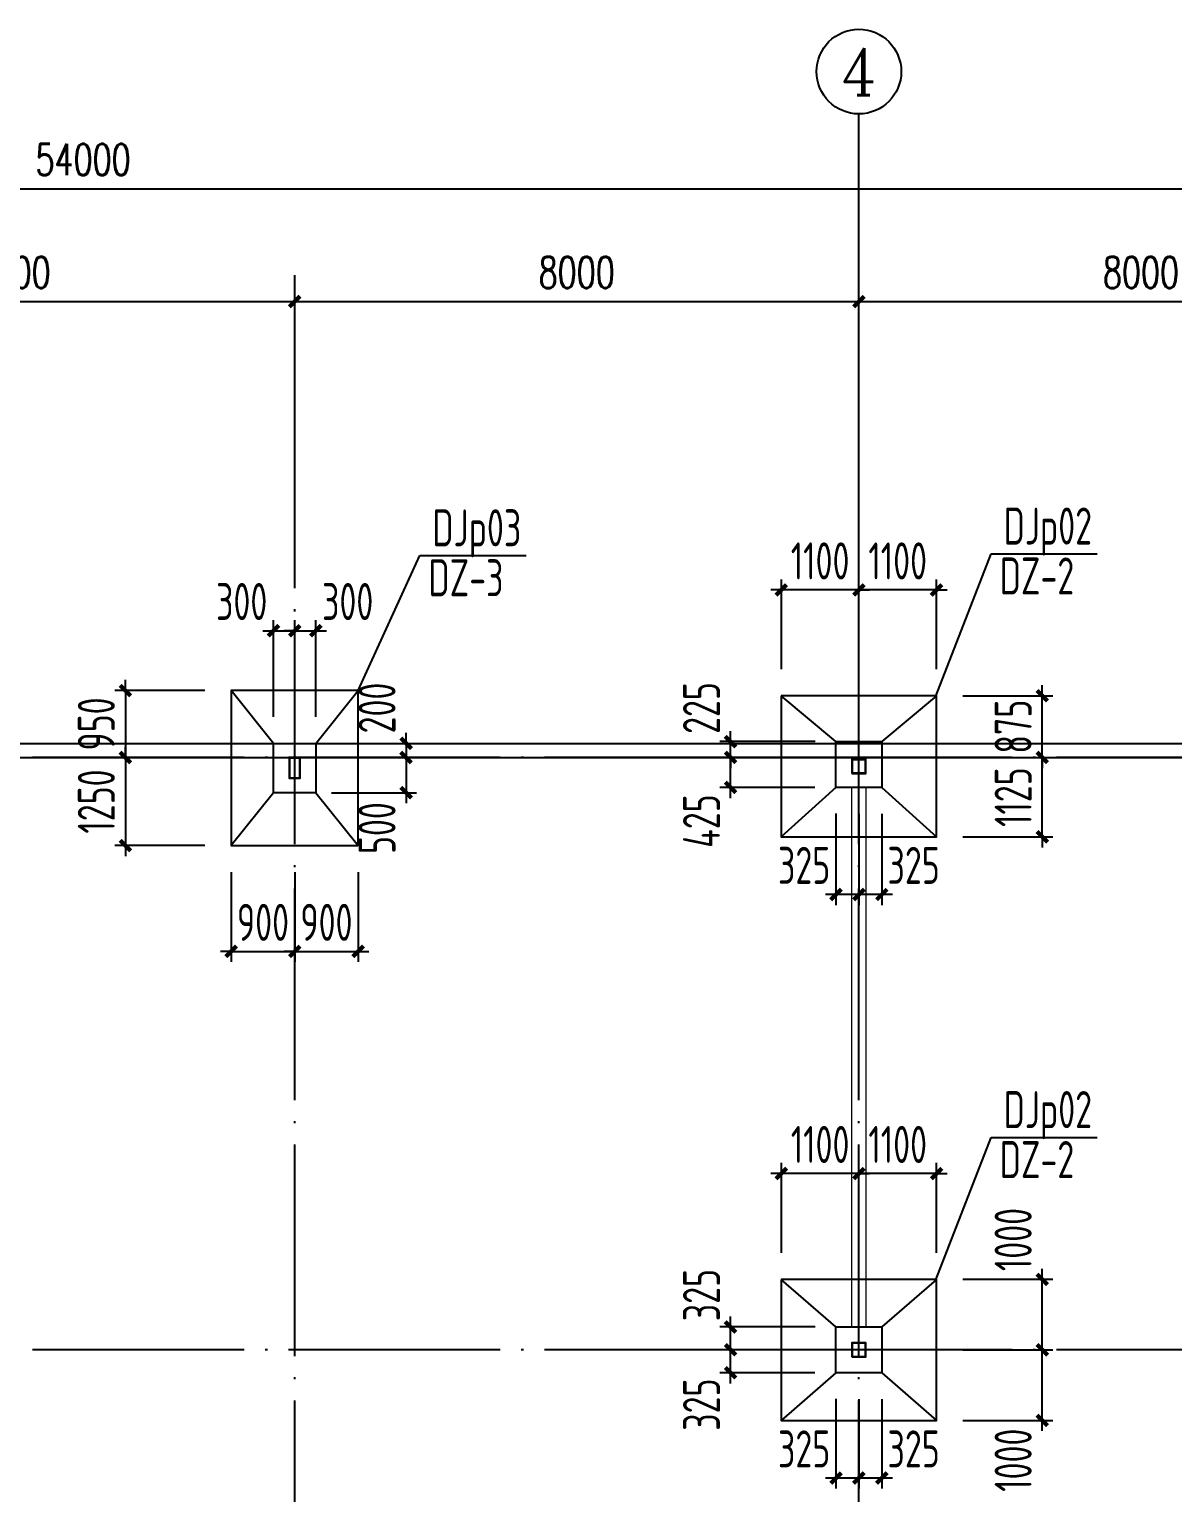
# Model space of a CAD drawing. Extents: x 899043 to 2598688, y -137197 to 211789.
# Drawn here: x 1147044 to 1163258, y 147925 to 168677 of the extents above; entities that cross this region are included whole.
import ezdxf
from ezdxf.enums import TextEntityAlignment as Align

# ---------------------------------------------------------------- set-up
doc = ezdxf.new("R2010")
doc.units = 0
doc.header["$LTSCALE"] = 1500
doc.header["$MEASUREMENT"] = 0
doc.linetypes.add('DOTE', pattern=[2.42, 2, -0.2, 0.02, -0.2])
for name, color, linetype in [('AXIS', 3, 'Continuous'), ('AXIS_TEXT', 7, 'Continuous'), ('BASE', 7, 'Continuous'), ('BASE_DIM', 3, 'Continuous'), ('BASE_NUM', 7, 'Continuous'), ('BASE_TEXT', 7, 'Continuous'), ('COLUMN', 2, 'Continuous'), ('DIM', 3, 'Continuous'), ('M_Prof', 2, 'Continuous')]:
    doc.layers.add(name, color=color, linetype=linetype)
doc.layers.add('钢板标注', color=9, linetype='Continuous', lineweight=18)
doc.styles.add('_TCH_AXIS', font='COMPLEX', dxfattribs={"bigfont": 'GBCBIG'})
doc.styles.add('_TCH_DIM_T3', font='SIMPLEX', dxfattribs={"width": 0.705882, "bigfont": 'GBCBIG'})
doc.styles.add('COMPLEX', font='COMPLEX')
doc.styles.add('TSSD_Dimension', font='Tssdeng.shx', dxfattribs={"width": 0.7, "bigfont": 'hztxt.shx'})
doc.styles.add('TSSD_Label', font='Tssdeng.shx', dxfattribs={"width": 0.7, "bigfont": 'hztxt.shx'})
doc.dimstyles.new('_TCH_ARCH&&150', dxfattribs={"dimtxt": 446.25, "dimasz": 150, "dimexe": 375, "dimexo": 450, "dimgap": 189.375, "dimtad": 1, "dimdec": 0, "dimzin": 0, "dimdsep": 46, "dimtxsty": '_TCH_DIM_T3', "dimblk": 'ARCHTICK', "dimcen": 0.09, "dimclrt": 7, "dimazin": 2, "dimtfac": 1, "dimtdec": 0, "dimtix": 1, "dimtmove": 2, "dimatfit": 3, "dimfxl": 0, "dimtolj": 1, "dimtzin": 0, "dimarcsym": 0})
doc.dimstyles.new('TSSD_150_150', dxfattribs={"dimtxt": 525, "dimasz": 150, "dimexe": 150, "dimexo": 375, "dimgap": 150, "dimtad": 1, "dimdec": 0, "dimzin": 0, "dimdsep": 46, "dimtxsty": 'TSSD_Dimension', "dimblk": 'ARCHTICK', "dimblk1": 'ARCHTICK', "dimblk2": 'ARCHTICK', "dimcen": 0, "dimdle": 150, "dimclrt": 7, "dimadec": 0, "dimazin": 0, "dimtfac": 1, "dimtdec": 0, "dimtix": 1, "dimtmove": 2, "dimatfit": 3, "dimfxl": 0, "dimtolj": 1, "dimtzin": 0, "dimarcsym": 0})

# ---------------------------------------------------------------- blocks, each defined once
blk = doc.blocks.new('_ArchTick')
at = {"color": 0, "linetype": 'ByBlock', "const_width": 0.4}
blk.add_lwpolyline([(-0.5, -0.5), (0.5, 0.5)], dxfattribs=at)
blk = doc.blocks.new('*D199')
at = {"layer": 'AXIS', "color": 0, "lineweight": -2}
for p, q in [((1163829, -40628), (1163829, -37037)), ((1171829, -40628), (1171829, -37037)), ((1163829, -37412), (1171829, -37412))]:
    blk.add_line(p, q, dxfattribs=at)
at = {"layer": 'Defpoints', "color": 0}
for p in [(1171829, -37412), (1163829, -41078), (1171829, -41078)]:
    blk.add_point(p, dxfattribs=at)
at = {"layer": 'AXIS', "color": 0, "lineweight": -2, "xscale": 150, "yscale": 150, "zscale": 150, "rotation": 180}
blk.add_blockref('_ArchTick', (1163829, -37412), dxfattribs=at)
at = {"layer": 'AXIS', "color": 0, "lineweight": -2, "xscale": 150, "yscale": 150, "zscale": 150}
blk.add_blockref('_ArchTick', (1171829, -37412), dxfattribs=at)
at = {"layer": 'AXIS', "color": 7, "insert": (1167829, -36999), "char_height": 446.2, "attachment_point": 5, "style": '_TCH_DIM_T3'}
blk.add_mtext('\\A1;8000', dxfattribs=at)
blk = doc.blocks.new('*D200')
at = {"layer": 'AXIS', "color": 0, "lineweight": -2}
for p, q in [((1171829, -40628), (1171829, -37037)), ((1179829, -40628), (1179829, -37037)), ((1171829, -37412), (1179829, -37412))]:
    blk.add_line(p, q, dxfattribs=at)
at = {"layer": 'Defpoints', "color": 0}
for p in [(1179829, -37412), (1171829, -41078), (1179829, -41078)]:
    blk.add_point(p, dxfattribs=at)
at = {"layer": 'AXIS', "color": 0, "lineweight": -2, "xscale": 150, "yscale": 150, "zscale": 150, "rotation": 180}
blk.add_blockref('_ArchTick', (1171829, -37412), dxfattribs=at)
at = {"layer": 'AXIS', "color": 0, "lineweight": -2, "xscale": 150, "yscale": 150, "zscale": 150}
blk.add_blockref('_ArchTick', (1179829, -37412), dxfattribs=at)
at = {"layer": 'AXIS', "color": 7, "insert": (1175829, -36999), "char_height": 446.2, "attachment_point": 5, "style": '_TCH_DIM_T3'}
blk.add_mtext('\\A1;8000', dxfattribs=at)
blk = doc.blocks.new('*D201')
at = {"layer": 'AXIS', "color": 0, "lineweight": -2}
for p, q in [((1179829, -40628), (1179829, -37037)), ((1187829, -40628), (1187829, -37037)), ((1179829, -37412), (1187829, -37412))]:
    blk.add_line(p, q, dxfattribs=at)
at = {"layer": 'Defpoints', "color": 0}
for p in [(1187829, -37412), (1179829, -41078), (1187829, -41078)]:
    blk.add_point(p, dxfattribs=at)
at = {"layer": 'AXIS', "color": 0, "lineweight": -2, "xscale": 150, "yscale": 150, "zscale": 150, "rotation": 180}
blk.add_blockref('_ArchTick', (1179829, -37412), dxfattribs=at)
at = {"layer": 'AXIS', "color": 0, "lineweight": -2, "xscale": 150, "yscale": 150, "zscale": 150}
blk.add_blockref('_ArchTick', (1187829, -37412), dxfattribs=at)
at = {"layer": 'AXIS', "color": 7, "insert": (1183829, -36999), "char_height": 446.2, "attachment_point": 5, "style": '_TCH_DIM_T3'}
blk.add_mtext('\\A1;8000', dxfattribs=at)
blk = doc.blocks.new('*D203')
at = {"layer": 'AXIS', "color": 0, "lineweight": -2}
for p, q in [((1141829, -40628), (1141829, -35437)), ((1195829, -40628), (1195829, -35437)), ((1141829, -35812), (1195829, -35812))]:
    blk.add_line(p, q, dxfattribs=at)
at = {"layer": 'Defpoints', "color": 0}
for p in [(1195829, -35812), (1141829, -41078), (1195829, -41078)]:
    blk.add_point(p, dxfattribs=at)
at = {"layer": 'AXIS', "color": 0, "lineweight": -2, "xscale": 150, "yscale": 150, "zscale": 150, "rotation": 180}
blk.add_blockref('_ArchTick', (1141829, -35812), dxfattribs=at)
at = {"layer": 'AXIS', "color": 0, "lineweight": -2, "xscale": 150, "yscale": 150, "zscale": 150}
blk.add_blockref('_ArchTick', (1195829, -35812), dxfattribs=at)
at = {"layer": 'AXIS', "color": 7, "insert": (1168829, -35399), "char_height": 446.2, "attachment_point": 5, "style": '_TCH_DIM_T3'}
blk.add_mtext('\\A1;54000', dxfattribs=at)
blk = doc.blocks.new('_AXISO')
blk.add_circle((0, 0), 0.5)
at = {"layer": 'AXIS_TEXT', "style": 'COMPLEX', "width": 1.041667}
blk.add_attdef('A', text='', height=0.56, dxfattribs=at).set_placement((-0.25, -0.28), (0.25, -0.28), align=Align.FIT)
blk = doc.blocks.new('A$C0BB32EA6')
at = {"layer": 'COLUMN'}
for points in [[(30075, 0), (30075, -300), (29925, -300), (29925, 0)], [(30070, -5), (30070, -295), (29930, -295), (29930, -5)]]:
    blk.add_lwpolyline(points, close=True, dxfattribs=at)
at = {"layer": 'M_Prof'}
for points in [[(37900, -225), (38100, -225), (38100, -25), (37900, -25)], [(37906, -219), (38094, -219), (38094, -31), (37906, -31)], [(37900, -8500), (38100, -8500), (38100, -8300), (37900, -8300)], [(37906, -8494), (38094, -8494), (38094, -8306), (37906, -8306)]]:
    blk.add_lwpolyline(points, close=True, dxfattribs=at)
blk = doc.blocks.new('A$C2EA612DB')
at = {"layer": 'M_Prof'}
blk.add_blockref('A$C0BB32EA6', (-54000, 110765), dxfattribs=at)
blk = doc.blocks.new('*D1571')
at = {"layer": 'BASE_DIM', "color": 0, "lineweight": -2}
for p, q in [((1158808, 151326), (1158808, 152601)), ((1159908, 151326), (1159908, 152601)), ((1158808, 152451), (1158658, 152451)), ((1159908, 152451), (1158808, 152451)), ((1159908, 152451), (1160058, 152451))]:
    blk.add_line(p, q, dxfattribs=at)
at = {"layer": 'Defpoints', "color": 0}
for p in [(1158808, 152451), (1158808, 150951), (1159908, 150951)]:
    blk.add_point(p, dxfattribs=at)
at = {"layer": 'BASE_DIM', "color": 0, "lineweight": -2, "xscale": 150, "yscale": 150, "zscale": 150}
for p, rotation in [((1158808, 152451), 359.9999997668615), ((1159908, 152451), 179.9999997668616)]:
    blk.add_blockref('_ArchTick', p, dxfattribs=dict(at, rotation=rotation))
at = {"layer": 'BASE_DIM', "color": 7, "insert": (1159358, 152863), "char_height": 525, "attachment_point": 5, "rotation": 360, "style": 'TSSD_Dimension'}
blk.add_mtext('\\A1;1100', dxfattribs=at)
blk = doc.blocks.new('*D1572')
at = {"layer": 'BASE_DIM', "color": 0, "lineweight": -2}
for p, q in [((1157708, 151326), (1157708, 152601)), ((1158808, 151326), (1158808, 152601)), ((1157708, 152451), (1157558, 152451)), ((1158808, 152451), (1157708, 152451)), ((1158808, 152451), (1158958, 152451))]:
    blk.add_line(p, q, dxfattribs=at)
at = {"layer": 'Defpoints', "color": 0}
for p in [(1157708, 152451), (1157708, 150951), (1158808, 150951)]:
    blk.add_point(p, dxfattribs=at)
at = {"layer": 'BASE_DIM', "color": 0, "lineweight": -2, "xscale": 150, "yscale": 150, "zscale": 150}
for p, rotation in [((1157708, 152451), 359.9999997668494), ((1158808, 152451), 179.9999997668494)]:
    blk.add_blockref('_ArchTick', p, dxfattribs=dict(at, rotation=rotation))
at = {"layer": 'BASE_DIM', "color": 7, "insert": (1158258, 152863), "char_height": 525, "attachment_point": 5, "rotation": 360, "style": 'TSSD_Dimension'}
blk.add_mtext('\\A1;1100', dxfattribs=at)
blk = doc.blocks.new('*D1573')
at = {"layer": 'BASE_DIM', "color": 0, "lineweight": -2}
for p, q in [((1161408, 148801), (1161408, 150101)), ((1160283, 149951), (1161558, 149951)), ((1160283, 148951), (1161558, 148951))]:
    blk.add_line(p, q, dxfattribs=at)
at = {"layer": 'Defpoints', "color": 0}
for p in [(1159908, 149951), (1161408, 149951), (1159908, 148951)]:
    blk.add_point(p, dxfattribs=at)
at = {"layer": 'BASE_DIM', "color": 0, "lineweight": -2, "xscale": 150, "yscale": 150, "zscale": 150}
for p, rotation in [((1161408, 149951), 90), ((1161408, 148951), 270)]:
    blk.add_blockref('_ArchTick', p, dxfattribs=dict(at, rotation=rotation))
at = {"layer": 'BASE_DIM', "color": 7, "insert": (1160995, 148386), "char_height": 525, "attachment_point": 5, "rotation": 90, "style": 'TSSD_Dimension'}
blk.add_mtext('\\A1;1000', dxfattribs=at)
blk = doc.blocks.new('*D1574')
at = {"layer": 'BASE_DIM', "color": 0, "lineweight": -2}
for p, q in [((1161408, 149801), (1161408, 151101)), ((1160283, 150951), (1161558, 150951)), ((1160283, 149951), (1161558, 149951))]:
    blk.add_line(p, q, dxfattribs=at)
at = {"layer": 'Defpoints', "color": 0}
for p in [(1159908, 150951), (1161408, 150951), (1159908, 149951)]:
    blk.add_point(p, dxfattribs=at)
at = {"layer": 'BASE_DIM', "color": 0, "lineweight": -2, "xscale": 150, "yscale": 150, "zscale": 150}
for p, rotation in [((1161408, 150951), 90), ((1161408, 149951), 270)]:
    blk.add_blockref('_ArchTick', p, dxfattribs=dict(at, rotation=rotation))
at = {"layer": 'BASE_DIM', "color": 7, "insert": (1160995, 151515), "char_height": 525, "attachment_point": 5, "rotation": 90, "style": 'TSSD_Dimension'}
blk.add_mtext('\\A1;1000', dxfattribs=at)
blk = doc.blocks.new('*D1575')
at = {"layer": 'Defpoints', "color": 0}
for p in [(1158808, 149626), (1159133, 149626), (1158808, 148133)]:
    blk.add_point(p, dxfattribs=at)
at = {"layer": 'DIM', "color": 0, "lineweight": -2}
for p, q in [((1158808, 149251), (1158808, 147983)), ((1159133, 149251), (1159133, 147983)), ((1159283, 148133), (1158658, 148133))]:
    blk.add_line(p, q, dxfattribs=at)
at = {"layer": 'DIM', "color": 0, "lineweight": -2, "xscale": 150, "yscale": 150, "zscale": 150}
for p, rotation in [((1158808, 148133), 179.9999997732164), ((1159133, 148133), 359.9999997732164)]:
    blk.add_blockref('_ArchTick', p, dxfattribs=dict(at, rotation=rotation))
at = {"layer": 'DIM', "color": 7, "insert": (1159584, 148546), "char_height": 525, "attachment_point": 5, "rotation": 360, "style": 'TSSD_Dimension'}
blk.add_mtext('\\A1;325', dxfattribs=at)
blk = doc.blocks.new('*D1576')
at = {"layer": 'Defpoints', "color": 0}
for p in [(1158483, 149631), (1158808, 149626), (1158483, 148133)]:
    blk.add_point(p, dxfattribs=at)
at = {"layer": 'DIM', "color": 0, "lineweight": -2}
for p, q in [((1158483, 149256), (1158483, 147983)), ((1158808, 149251), (1158808, 147983)), ((1158958, 148133), (1158333, 148133))]:
    blk.add_line(p, q, dxfattribs=at)
at = {"layer": 'DIM', "color": 0, "lineweight": -2, "xscale": 150, "yscale": 150, "zscale": 150}
for p, rotation in [((1158483, 148133), 179.9999997732164), ((1158808, 148133), 359.9999997732164)]:
    blk.add_blockref('_ArchTick', p, dxfattribs=dict(at, rotation=rotation))
at = {"layer": 'DIM', "color": 7, "insert": (1158031, 148546), "char_height": 525, "attachment_point": 5, "rotation": 360, "style": 'TSSD_Dimension'}
blk.add_mtext('\\A1;325', dxfattribs=at)
blk = doc.blocks.new('*D1577')
at = {"layer": 'Defpoints', "color": 0}
for p in [(1156988, 149951), (1158483, 149951), (1158560, 149626)]:
    blk.add_point(p, dxfattribs=at)
at = {"layer": 'DIM', "color": 0, "lineweight": -2}
for p, q in [((1156988, 149476), (1156988, 150101)), ((1158108, 149951), (1156838, 149951)), ((1158185, 149626), (1156838, 149626))]:
    blk.add_line(p, q, dxfattribs=at)
at = {"layer": 'DIM', "color": 0, "lineweight": -2, "xscale": 150, "yscale": 150, "zscale": 150}
for p, rotation in [((1156988, 149951), 90), ((1156988, 149626), 270)]:
    blk.add_blockref('_ArchTick', p, dxfattribs=dict(at, rotation=rotation))
at = {"layer": 'DIM', "color": 7, "insert": (1156576, 149174), "char_height": 525, "attachment_point": 5, "rotation": 90, "style": 'TSSD_Dimension'}
blk.add_mtext('\\A1;325', dxfattribs=at)
blk = doc.blocks.new('*D1578')
at = {"layer": 'Defpoints', "color": 0}
for p in [(1156988, 150276), (1158561, 150276), (1158483, 149951)]:
    blk.add_point(p, dxfattribs=at)
at = {"layer": 'DIM', "color": 0, "lineweight": -2}
for p, q in [((1158186, 150276), (1156838, 150276)), ((1156988, 149801), (1156988, 150426)), ((1158108, 149951), (1156838, 149951))]:
    blk.add_line(p, q, dxfattribs=at)
at = {"layer": 'DIM', "color": 0, "lineweight": -2, "xscale": 150, "yscale": 150, "zscale": 150}
for p, rotation in [((1156988, 150276), 90), ((1156988, 149951), 270)]:
    blk.add_blockref('_ArchTick', p, dxfattribs=dict(at, rotation=rotation))
at = {"layer": 'DIM', "color": 7, "insert": (1156576, 150727), "char_height": 525, "attachment_point": 5, "rotation": 90, "style": 'TSSD_Dimension'}
blk.add_mtext('\\A1;325', dxfattribs=at)
blk = doc.blocks.new('*D1587')
at = {"layer": 'BASE_DIM', "color": 0, "lineweight": -2}
for p, q in [((1158808, 159601), (1158808, 160876)), ((1159908, 159601), (1159908, 160876)), ((1158808, 160726), (1158658, 160726)), ((1159908, 160726), (1158808, 160726)), ((1159908, 160726), (1160058, 160726))]:
    blk.add_line(p, q, dxfattribs=at)
at = {"layer": 'Defpoints', "color": 0}
for p in [(1158808, 160726), (1158808, 159226), (1159908, 159226)]:
    blk.add_point(p, dxfattribs=at)
at = {"layer": 'BASE_DIM', "color": 0, "lineweight": -2, "xscale": 150, "yscale": 150, "zscale": 150}
for p, rotation in [((1158808, 160726), 359.9999997668615), ((1159908, 160726), 179.9999997668616)]:
    blk.add_blockref('_ArchTick', p, dxfattribs=dict(at, rotation=rotation))
at = {"layer": 'BASE_DIM', "color": 7, "insert": (1159358, 161138), "char_height": 525, "attachment_point": 5, "rotation": 360, "style": 'TSSD_Dimension'}
blk.add_mtext('\\A1;1100', dxfattribs=at)
blk = doc.blocks.new('*D1588')
at = {"layer": 'BASE_DIM', "color": 0, "lineweight": -2}
for p, q in [((1157708, 159601), (1157708, 160876)), ((1158808, 159601), (1158808, 160876)), ((1157708, 160726), (1157558, 160726)), ((1158808, 160726), (1157708, 160726)), ((1158808, 160726), (1158958, 160726))]:
    blk.add_line(p, q, dxfattribs=at)
at = {"layer": 'Defpoints', "color": 0}
for p in [(1157708, 160726), (1157708, 159226), (1158808, 159226)]:
    blk.add_point(p, dxfattribs=at)
at = {"layer": 'BASE_DIM', "color": 0, "lineweight": -2, "xscale": 150, "yscale": 150, "zscale": 150}
for p, rotation in [((1157708, 160726), 359.9999997668494), ((1158808, 160726), 179.9999997668494)]:
    blk.add_blockref('_ArchTick', p, dxfattribs=dict(at, rotation=rotation))
at = {"layer": 'BASE_DIM', "color": 7, "insert": (1158258, 161138), "char_height": 525, "attachment_point": 5, "rotation": 360, "style": 'TSSD_Dimension'}
blk.add_mtext('\\A1;1100', dxfattribs=at)
blk = doc.blocks.new('*D1589')
at = {"layer": 'BASE_DIM', "color": 0, "lineweight": -2}
for p, q in [((1160283, 158351), (1161558, 158351)), ((1161408, 158351), (1161408, 158501)), ((1161408, 157226), (1161408, 158351)), ((1160283, 157226), (1161558, 157226)), ((1161408, 157226), (1161408, 157076))]:
    blk.add_line(p, q, dxfattribs=at)
at = {"layer": 'Defpoints', "color": 0}
for p in [(1159908, 158351), (1161408, 158351), (1159908, 157226)]:
    blk.add_point(p, dxfattribs=at)
at = {"layer": 'BASE_DIM', "color": 0, "lineweight": -2, "xscale": 150, "yscale": 150, "zscale": 150}
for p, rotation in [((1161408, 158351), 270), ((1161408, 157226), 90)]:
    blk.add_blockref('_ArchTick', p, dxfattribs=dict(at, rotation=rotation))
at = {"layer": 'BASE_DIM', "color": 7, "insert": (1160995, 157788), "char_height": 525, "attachment_point": 5, "rotation": 90, "style": 'TSSD_Dimension'}
blk.add_mtext('\\A1;1125', dxfattribs=at)
blk = doc.blocks.new('*D1590')
at = {"layer": 'BASE_DIM', "color": 0, "lineweight": -2}
for p, q in [((1160283, 159226), (1161558, 159226)), ((1161408, 159226), (1161408, 159376)), ((1161408, 158351), (1161408, 159226)), ((1160283, 158351), (1161558, 158351)), ((1161408, 158351), (1161408, 158201))]:
    blk.add_line(p, q, dxfattribs=at)
at = {"layer": 'Defpoints', "color": 0}
for p in [(1159908, 159226), (1161408, 159226), (1159908, 158351)]:
    blk.add_point(p, dxfattribs=at)
at = {"layer": 'BASE_DIM', "color": 0, "lineweight": -2, "xscale": 150, "yscale": 150, "zscale": 150}
for p, rotation in [((1161408, 159226), 270), ((1161408, 158351), 90)]:
    blk.add_blockref('_ArchTick', p, dxfattribs=dict(at, rotation=rotation))
at = {"layer": 'BASE_DIM', "color": 7, "insert": (1160995, 158788), "char_height": 525, "attachment_point": 5, "rotation": 90, "style": 'TSSD_Dimension'}
blk.add_mtext('\\A1;875', dxfattribs=at)
blk = doc.blocks.new('*D1591')
at = {"layer": 'Defpoints', "color": 0}
for p in [(1158808, 157926), (1159133, 157926), (1158808, 156408)]:
    blk.add_point(p, dxfattribs=at)
at = {"layer": 'DIM', "color": 0, "lineweight": -2}
for p, q in [((1158808, 157551), (1158808, 156258)), ((1159133, 157551), (1159133, 156258)), ((1159283, 156408), (1158658, 156408))]:
    blk.add_line(p, q, dxfattribs=at)
at = {"layer": 'DIM', "color": 0, "lineweight": -2, "xscale": 150, "yscale": 150, "zscale": 150}
for p, rotation in [((1158808, 156408), 179.9999997732164), ((1159133, 156408), 359.9999997732164)]:
    blk.add_blockref('_ArchTick', p, dxfattribs=dict(at, rotation=rotation))
at = {"layer": 'DIM', "color": 7, "insert": (1159584, 156821), "char_height": 525, "attachment_point": 5, "rotation": 360, "style": 'TSSD_Dimension'}
blk.add_mtext('\\A1;325', dxfattribs=at)
blk = doc.blocks.new('*D1592')
at = {"layer": 'Defpoints', "color": 0}
for p in [(1158483, 157931), (1158808, 157926), (1158483, 156408)]:
    blk.add_point(p, dxfattribs=at)
at = {"layer": 'DIM', "color": 0, "lineweight": -2}
for p, q in [((1158483, 157556), (1158483, 156258)), ((1158808, 157551), (1158808, 156258)), ((1158958, 156408), (1158333, 156408))]:
    blk.add_line(p, q, dxfattribs=at)
at = {"layer": 'DIM', "color": 0, "lineweight": -2, "xscale": 150, "yscale": 150, "zscale": 150}
for p, rotation in [((1158483, 156408), 179.9999997732164), ((1158808, 156408), 359.9999997732164)]:
    blk.add_blockref('_ArchTick', p, dxfattribs=dict(at, rotation=rotation))
at = {"layer": 'DIM', "color": 7, "insert": (1158031, 156821), "char_height": 525, "attachment_point": 5, "rotation": 360, "style": 'TSSD_Dimension'}
blk.add_mtext('\\A1;325', dxfattribs=at)
blk = doc.blocks.new('*D1593')
at = {"layer": 'Defpoints', "color": 0}
for p in [(1156988, 158351), (1158483, 158351), (1158560, 157926)]:
    blk.add_point(p, dxfattribs=at)
at = {"layer": 'DIM', "color": 0, "lineweight": -2}
for p, q in [((1158108, 158351), (1156838, 158351)), ((1156988, 157776), (1156988, 158501)), ((1158185, 157926), (1156838, 157926))]:
    blk.add_line(p, q, dxfattribs=at)
at = {"layer": 'DIM', "color": 0, "lineweight": -2, "xscale": 150, "yscale": 150, "zscale": 150}
for p, rotation in [((1156988, 158351), 90), ((1156988, 157926), 270)]:
    blk.add_blockref('_ArchTick', p, dxfattribs=dict(at, rotation=rotation))
at = {"layer": 'DIM', "color": 7, "insert": (1156576, 157449), "char_height": 525, "attachment_point": 5, "rotation": 90, "style": 'TSSD_Dimension'}
blk.add_mtext('\\A1;425', dxfattribs=at)
blk = doc.blocks.new('*D1594')
at = {"layer": 'Defpoints', "color": 0}
for p in [(1156988, 158576), (1158561, 158576), (1158483, 158351)]:
    blk.add_point(p, dxfattribs=at)
at = {"layer": 'DIM', "color": 0, "lineweight": -2}
for p, q in [((1158186, 158576), (1156838, 158576)), ((1156988, 158576), (1156988, 158726)), ((1156988, 158351), (1156988, 158576)), ((1158108, 158351), (1156838, 158351)), ((1156988, 158351), (1156988, 158201))]:
    blk.add_line(p, q, dxfattribs=at)
at = {"layer": 'DIM', "color": 0, "lineweight": -2, "xscale": 150, "yscale": 150, "zscale": 150}
for p, rotation in [((1156988, 158576), 270), ((1156988, 158351), 90)]:
    blk.add_blockref('_ArchTick', p, dxfattribs=dict(at, rotation=rotation))
at = {"layer": 'DIM', "color": 7, "insert": (1156576, 159052), "char_height": 525, "attachment_point": 5, "rotation": 90, "style": 'TSSD_Dimension'}
blk.add_mtext('\\A1;225', dxfattribs=at)
blk = doc.blocks.new('*D1547')
at = {"layer": 'BASE_DIM', "color": 0, "lineweight": -2}
for p, q in [((1149908, 156726), (1149908, 155451)), ((1150808, 156726), (1150808, 155451)), ((1149908, 155601), (1149758, 155601)), ((1149908, 155601), (1150808, 155601)), ((1150808, 155601), (1150958, 155601))]:
    blk.add_line(p, q, dxfattribs=at)
at = {"layer": 'Defpoints', "color": 0}
for p in [(1149908, 157101), (1150808, 157101), (1150808, 155601)]:
    blk.add_point(p, dxfattribs=at)
at = {"layer": 'BASE_DIM', "color": 0, "lineweight": -2, "xscale": 150, "yscale": 150, "zscale": 150}
blk.add_blockref('_ArchTick', (1149908, 155601), dxfattribs=at)
at = {"layer": 'BASE_DIM', "color": 0, "lineweight": -2, "xscale": 150, "yscale": 150, "zscale": 150, "rotation": 180}
blk.add_blockref('_ArchTick', (1150808, 155601), dxfattribs=at)
at = {"layer": 'BASE_DIM', "color": 7, "insert": (1150358, 156013), "char_height": 525, "attachment_point": 5, "style": 'TSSD_Dimension'}
blk.add_mtext('\\A1;900', dxfattribs=at)
blk = doc.blocks.new('*D1548')
at = {"layer": 'BASE_DIM', "color": 0, "lineweight": -2}
for p, q in [((1150808, 156726), (1150808, 155451)), ((1151708, 156726), (1151708, 155451)), ((1150808, 155601), (1150658, 155601)), ((1150808, 155601), (1151708, 155601)), ((1151708, 155601), (1151858, 155601))]:
    blk.add_line(p, q, dxfattribs=at)
at = {"layer": 'Defpoints', "color": 0}
for p in [(1150808, 157101), (1151708, 157101), (1151708, 155601)]:
    blk.add_point(p, dxfattribs=at)
at = {"layer": 'BASE_DIM', "color": 0, "lineweight": -2, "xscale": 150, "yscale": 150, "zscale": 150}
blk.add_blockref('_ArchTick', (1150808, 155601), dxfattribs=at)
at = {"layer": 'BASE_DIM', "color": 0, "lineweight": -2, "xscale": 150, "yscale": 150, "zscale": 150, "rotation": 180}
blk.add_blockref('_ArchTick', (1151708, 155601), dxfattribs=at)
at = {"layer": 'BASE_DIM', "color": 7, "insert": (1151258, 156013), "char_height": 525, "attachment_point": 5, "style": 'TSSD_Dimension'}
blk.add_mtext('\\A1;900', dxfattribs=at)
blk = doc.blocks.new('*D1549')
at = {"layer": 'BASE_DIM', "color": 0, "lineweight": -2}
for p, q in [((1148408, 159301), (1148408, 159451)), ((1149533, 159301), (1148258, 159301)), ((1148408, 159301), (1148408, 158351)), ((1149533, 158351), (1148258, 158351)), ((1148408, 158351), (1148408, 158201))]:
    blk.add_line(p, q, dxfattribs=at)
at = {"layer": 'Defpoints', "color": 0}
for p in [(1149908, 159301), (1148408, 158351), (1149908, 158351)]:
    blk.add_point(p, dxfattribs=at)
at = {"layer": 'BASE_DIM', "color": 0, "lineweight": -2, "xscale": 150, "yscale": 150, "zscale": 150}
for p, rotation in [((1148408, 159301), 270), ((1148408, 158351), 90)]:
    blk.add_blockref('_ArchTick', p, dxfattribs=dict(at, rotation=rotation))
at = {"layer": 'BASE_DIM', "color": 7, "insert": (1147995, 158826), "char_height": 525, "attachment_point": 5, "rotation": 90, "style": 'TSSD_Dimension'}
blk.add_mtext('\\A1;950', dxfattribs=at)
blk = doc.blocks.new('*D1550')
at = {"layer": 'BASE_DIM', "color": 0, "lineweight": -2}
for p, q in [((1149533, 158351), (1148258, 158351)), ((1148408, 158351), (1148408, 158501)), ((1148408, 158351), (1148408, 157101)), ((1149533, 157101), (1148258, 157101)), ((1148408, 157101), (1148408, 156951))]:
    blk.add_line(p, q, dxfattribs=at)
at = {"layer": 'Defpoints', "color": 0}
for p in [(1149908, 158351), (1148408, 157101), (1149908, 157101)]:
    blk.add_point(p, dxfattribs=at)
at = {"layer": 'BASE_DIM', "color": 0, "lineweight": -2, "xscale": 150, "yscale": 150, "zscale": 150}
for p, rotation in [((1148408, 158351), 270), ((1148408, 157101), 90)]:
    blk.add_blockref('_ArchTick', p, dxfattribs=dict(at, rotation=rotation))
at = {"layer": 'BASE_DIM', "color": 7, "insert": (1147995, 157726), "char_height": 525, "attachment_point": 5, "rotation": 90, "style": 'TSSD_Dimension'}
blk.add_mtext('\\A1;1250', dxfattribs=at)
blk = doc.blocks.new('*D1551')
at = {"layer": 'Defpoints', "color": 0}
for p in [(1150808, 160149), (1150508, 158551), (1150808, 158551)]:
    blk.add_point(p, dxfattribs=at)
at = {"layer": 'DIM', "color": 0, "lineweight": -2}
for p, q in [((1150508, 158926), (1150508, 160299)), ((1150808, 158926), (1150808, 160299)), ((1150358, 160149), (1150958, 160149))]:
    blk.add_line(p, q, dxfattribs=at)
at = {"layer": 'DIM', "color": 0, "lineweight": -2, "xscale": 150, "yscale": 150, "zscale": 150, "rotation": 180}
blk.add_blockref('_ArchTick', (1150508, 160149), dxfattribs=at)
at = {"layer": 'DIM', "color": 0, "lineweight": -2, "xscale": 150, "yscale": 150, "zscale": 150}
blk.add_blockref('_ArchTick', (1150808, 160149), dxfattribs=at)
at = {"layer": 'DIM', "color": 7, "insert": (1150056, 160562), "char_height": 525, "attachment_point": 5, "style": 'TSSD_Dimension'}
blk.add_mtext('\\A1;300', dxfattribs=at)
blk = doc.blocks.new('*D1552')
at = {"layer": 'Defpoints', "color": 0}
for p in [(1151108, 160149), (1150808, 158551), (1151108, 158551)]:
    blk.add_point(p, dxfattribs=at)
at = {"layer": 'DIM', "color": 0, "lineweight": -2}
for p, q in [((1150808, 158926), (1150808, 160299)), ((1151108, 158926), (1151108, 160299)), ((1150808, 160149), (1150658, 160149)), ((1150808, 160149), (1151108, 160149)), ((1151108, 160149), (1151258, 160149))]:
    blk.add_line(p, q, dxfattribs=at)
at = {"layer": 'DIM', "color": 0, "lineweight": -2, "xscale": 150, "yscale": 150, "zscale": 150}
blk.add_blockref('_ArchTick', (1150808, 160149), dxfattribs=at)
at = {"layer": 'DIM', "color": 0, "lineweight": -2, "xscale": 150, "yscale": 150, "zscale": 150, "rotation": 180}
blk.add_blockref('_ArchTick', (1151108, 160149), dxfattribs=at)
at = {"layer": 'DIM', "color": 7, "insert": (1151559, 160562), "char_height": 525, "attachment_point": 5, "style": 'TSSD_Dimension'}
blk.add_mtext('\\A1;300', dxfattribs=at)
blk = doc.blocks.new('*D1553')
at = {"layer": 'Defpoints', "color": 0}
for p in [(1150953, 158551), (1151108, 158351), (1152387, 158351)]:
    blk.add_point(p, dxfattribs=at)
at = {"layer": 'DIM', "color": 0, "lineweight": -2}
for p, q in [((1151328, 158551), (1152537, 158551)), ((1152387, 158551), (1152387, 158701)), ((1152387, 158551), (1152387, 158351)), ((1151483, 158351), (1152537, 158351)), ((1152387, 158351), (1152387, 158201))]:
    blk.add_line(p, q, dxfattribs=at)
at = {"layer": 'DIM', "color": 0, "lineweight": -2, "xscale": 150, "yscale": 150, "zscale": 150}
for p, rotation in [((1152387, 158551), 270), ((1152387, 158351), 90)]:
    blk.add_blockref('_ArchTick', p, dxfattribs=dict(at, rotation=rotation))
at = {"layer": 'DIM', "color": 7, "insert": (1151975, 159052), "char_height": 525, "attachment_point": 5, "rotation": 90, "style": 'TSSD_Dimension'}
blk.add_mtext('\\A1;200', dxfattribs=at)
blk = doc.blocks.new('*D1554')
at = {"layer": 'Defpoints', "color": 0}
for p in [(1151108, 158351), (1150953, 157851), (1152387, 157851)]:
    blk.add_point(p, dxfattribs=at)
at = {"layer": 'DIM', "color": 0, "lineweight": -2}
for p, q in [((1151483, 158351), (1152537, 158351)), ((1152387, 158501), (1152387, 157701)), ((1151328, 157851), (1152537, 157851))]:
    blk.add_line(p, q, dxfattribs=at)
at = {"layer": 'DIM', "color": 0, "lineweight": -2, "xscale": 150, "yscale": 150, "zscale": 150}
for p, rotation in [((1152387, 158351), 90), ((1152387, 157851), 270)]:
    blk.add_blockref('_ArchTick', p, dxfattribs=dict(at, rotation=rotation))
at = {"layer": 'DIM', "color": 7, "insert": (1151975, 157349), "char_height": 525, "attachment_point": 5, "rotation": 90, "style": 'TSSD_Dimension'}
blk.add_mtext('\\A1;500', dxfattribs=at)
blk = doc.blocks.new('A$C5AF141BB')
at = {"layer": 'AXIS'}
blk.add_line((16000, 123526.9), (16000, 128526.3), dxfattribs=at)
at = {"layer": 'AXIS', "color": 253, "linetype": 'DOTE'}
for p, q in [((8000, -5247.5), (8000, 123526.9)), ((16000, -5247.5), (16000, 123526.9)), ((36323.2, 119400), (-26262.1, 119400)), ((36323.2, 111000), (-26941.1, 111000))]:
    blk.add_line(p, q, dxfattribs=at)
at = {"layer": 'AXIS'}
ref = blk.add_blockref('_AXISO', (16000, 129126.3), dxfattribs=dict(at, xscale=1200, yscale=1200, zscale=1200))
ref.add_attrib('A', '4', dxfattribs={"layer": 'AXIS_TEXT', "height": 668.2, "style": '_TCH_AXIS'}).set_placement((15745.5, 128792.3), (16254.5, 128792.3), align=Align.FIT)
for p1, p2, distance, picture, middle in [((-22000, 122199.9), (32000, 122199.9), 5265.9, '*D203', (5000, 127878.4)), ((0, 122199.9), (8000, 122199.9), 3665.9, '*D199', (4000, 126278.4)), ((8000, 122199.9), (16000, 122199.9), 3665.9, '*D200', (12000, 126278.4)), ((16000, 122199.9), (24000, 122199.9), 3665.9, '*D201', (20000, 126278.4))]:
    dim = blk.add_aligned_dim(p1=p1, p2=p2, distance=distance, dimstyle='_TCH_ARCH&&150', dxfattribs=at)
    dim.commit()
    dim.dimension.update_dxf_attribs({"geometry": picture, "text_midpoint": middle, "insert": (-1163829.4, 163277.5)})

msp = doc.modelspace()

# ---------------------------------------------------------------- linework, layer by layer
at = {"layer": 'AXIS', "color": 4}
for points in [[(1120607.8, 141700.6), (1120607.8, 158550.6), (1175007.8, 158550.6), (1175007.8, 47600.6)], [(1120807.8, 141700.6), (1120807.8, 158350.6), (1174807.8, 158350.6), (1174807.8, 47600.6)]]:
    msp.add_lwpolyline(points, dxfattribs=at)
at = {"layer": 'BASE'}
for p, q in [((1150507.8, 158550.6), (1149907.8, 159300.6)), ((1151107.8, 158550.6), (1151707.8, 159300.6)), ((1158482.8, 158575.6), (1157707.8, 159225.6)), ((1159907.8, 159225.6), (1159132.8, 158575.6)), ((1158482.8, 157925.6), (1157707.8, 157225.6)), ((1159132.8, 157925.6), (1159907.8, 157225.6)), ((1150507.8, 157850.6), (1149907.8, 157100.6)), ((1151107.8, 157850.6), (1151707.8, 157100.6)), ((1158482.8, 150275.6), (1157707.8, 150950.6)), ((1159907.8, 150950.6), (1159132.8, 150275.6)), ((1158482.8, 149625.6), (1157707.8, 148950.6)), ((1159132.8, 149625.6), (1159907.8, 148950.6))]:
    msp.add_line(p, q, dxfattribs=at)
for points in [[(1151707.8, 157100.6), (1151707.8, 159300.6), (1149907.8, 159300.6), (1149907.8, 157100.6)], [(1157707.8, 159225.6), (1157707.8, 157225.6), (1159907.8, 157225.6), (1159907.8, 159225.6)], [(1151107.8, 158550.6), (1151107.8, 157850.6), (1150507.8, 157850.6), (1150507.8, 158550.6)], [(1158482.8, 157925.6), (1158482.8, 158575.6), (1159132.8, 158575.6), (1159132.8, 157925.6)], [(1157707.8, 150950.6), (1157707.8, 148950.6), (1159907.8, 148950.6), (1159907.8, 150950.6)], [(1158482.8, 149625.6), (1158482.8, 150275.6), (1159132.8, 150275.6), (1159132.8, 149625.6)]]:
    msp.add_lwpolyline(points, close=True, dxfattribs=at)
at = {"layer": 'BASE_TEXT'}
for p, q in [((1151707.8, 159300.6), (1152581.7, 161212.7)), ((1152581.7, 161212.7), (1154087.9, 161212.7)), ((1159900.5, 159219.2), (1160681.7, 161237.7)), ((1160681.7, 161237.7), (1162187.9, 161237.7)), ((1159900.5, 150944.2), (1160681.7, 152962.7)), ((1160681.7, 152962.7), (1162187.9, 152962.7))]:
    msp.add_line(p, q, dxfattribs=at)
at = {"layer": '钢板标注', "color": 4, "linetype": 'ByBlock'}
for p, q in [((1158707.8, 150275.6), (1158707.8, 157925.6)), ((1158907.8, 157925.6), (1158907.8, 150275.6))]:
    msp.add_line(p, q, dxfattribs=at)

# ---------------------------------------------------------------- block references
at = {"layer": 'AXIS'}
for name, p in [('A$C5AF141BB', (1142807.8, 38950.6)), ('A$C2EA612DB', (1174807.8, 47585.6))]:
    msp.add_blockref(name, p, dxfattribs=at)

# ---------------------------------------------------------------- texts
at = {"layer": 'BASE_NUM', "style": 'TSSD_Label', "width": 0.7}
for s, p in [('DJp03', (1152759.2, 161345.3)), ('DJp02', (1160859.2, 161370.3)), ('DZ-3', (1152703.4, 160636.9)), ('DZ-2', (1160803.4, 160661.9)), ('DJp02', (1160859.2, 153095.3)), ('DZ-2', (1160803.4, 152386.9))]:
    msp.add_text(s, height=525, dxfattribs=at).set_placement(p)

# ---------------------------------------------------------------- dimensions: what is measured, and where the dimension line sits
at = {"layer": 'BASE_DIM'}
for p1, p2, picture, middle in [((1158807.8, 159225.6), (1157707.8, 159225.6), '*D1588', (1158257.8, 161138.1)), ((1159907.8, 159225.6), (1158807.8, 159225.6), '*D1587', (1159357.8, 161138.1)), ((1149907.8, 159300.6), (1149907.8, 158350.6), '*D1549', (1147995.3, 158825.6)), ((1159907.8, 158350.6), (1159907.8, 159225.6), '*D1590', (1160995.3, 158788.1)), ((1159907.8, 157225.6), (1159907.8, 158350.6), '*D1589', (1160995.3, 157788.1)), ((1149907.8, 158350.6), (1149907.8, 157100.6), '*D1550', (1147995.3, 157725.6)), ((1149907.8, 157100.6), (1150807.8, 157100.6), '*D1547', (1150357.8, 156013.1)), ((1150807.8, 157100.6), (1151707.8, 157100.6), '*D1548', (1151257.8, 156013.1)), ((1158807.8, 150950.6), (1157707.8, 150950.6), '*D1572', (1158257.8, 152863.1)), ((1159907.8, 150950.6), (1158807.8, 150950.6), '*D1571', (1159357.8, 152863.1))]:
    dim = msp.add_aligned_dim(p1=p1, p2=p2, distance=-1500, dimstyle='TSSD_150_150', dxfattribs=at)
    dim.commit()
    dim.dimension.update_dxf_attribs({"geometry": picture, "text_midpoint": middle})
for base, p1, p2, picture, middle in [((1161407.8, 150950.6), (1159907.8, 149950.6), (1159907.8, 150950.6), '*D1574', (1160995.3, 151515.3)), ((1161407.8, 149950.6), (1159907.8, 148950.6), (1159907.8, 149950.6), '*D1573', (1160995.3, 148385.9))]:
    dim = msp.add_linear_dim(base=base, p1=p1, p2=p2, angle=90, dimstyle='TSSD_150_150', dxfattribs=at)
    dim.commit()
    dim.dimension.update_dxf_attribs({"geometry": picture, "text_midpoint": middle, "dimtype": 161})
at = {"layer": 'DIM'}
for base, p1, p2, picture, middle in [((1150807.8, 160149.4), (1150507.8, 158550.6), (1150807.8, 158550.6), '*D1551', (1150056.2, 160561.9)), ((1151107.8, 160149.4), (1150807.8, 158550.6), (1151107.8, 158550.6), '*D1552', (1151559.4, 160561.9))]:
    dim = msp.add_linear_dim(base=base, p1=p1, p2=p2, dimstyle='TSSD_150_150', dxfattribs=at)
    dim.commit()
    dim.dimension.update_dxf_attribs({"geometry": picture, "text_midpoint": middle, "dimtype": 160})
for base, p1, p2, angle, picture, middle in [((1152387, 158350.6), (1150953.3, 158550.6), (1151107.8, 158350.6), 270, '*D1553', (1151974.5, 159052.2)), ((1156988.5, 158575.6), (1158482.8, 158350.6), (1158560.9, 158575.6), 90, '*D1594', (1156576, 159052.2)), ((1152387, 157850.6), (1151107.8, 158350.6), (1150953.3, 157850.6), 270, '*D1554', (1151974.5, 157349)), ((1156988.5, 158350.6), (1158560.2, 157925.6), (1158482.8, 158350.6), 90, '*D1593', (1156576, 157449)), ((1158482.8, 156408.5), (1158807.8, 157925.6), (1158482.8, 157930.7), 180, '*D1592', (1158031.2, 156821)), ((1158807.8, 156408.5), (1159132.8, 157925.6), (1158807.8, 157925.6), 180, '*D1591', (1159584.4, 156821)), ((1156988.5, 150275.6), (1158482.8, 149950.6), (1158560.9, 150275.6), 90, '*D1578', (1156576, 150727.2)), ((1156988.5, 149950.6), (1158560.2, 149625.6), (1158482.8, 149950.6), 90, '*D1577', (1156576, 149174)), ((1158482.8, 148133.5), (1158807.8, 149625.6), (1158482.8, 149630.7), 180, '*D1576', (1158031.2, 148546)), ((1158807.8, 148133.5), (1159132.8, 149625.6), (1158807.8, 149625.6), 180, '*D1575', (1159584.4, 148546))]:
    dim = msp.add_linear_dim(base=base, p1=p1, p2=p2, angle=angle, dimstyle='TSSD_150_150', dxfattribs=at)
    dim.commit()
    dim.dimension.update_dxf_attribs({"geometry": picture, "text_midpoint": middle, "dimtype": 160})

doc.saveas('drawing.dxf')
